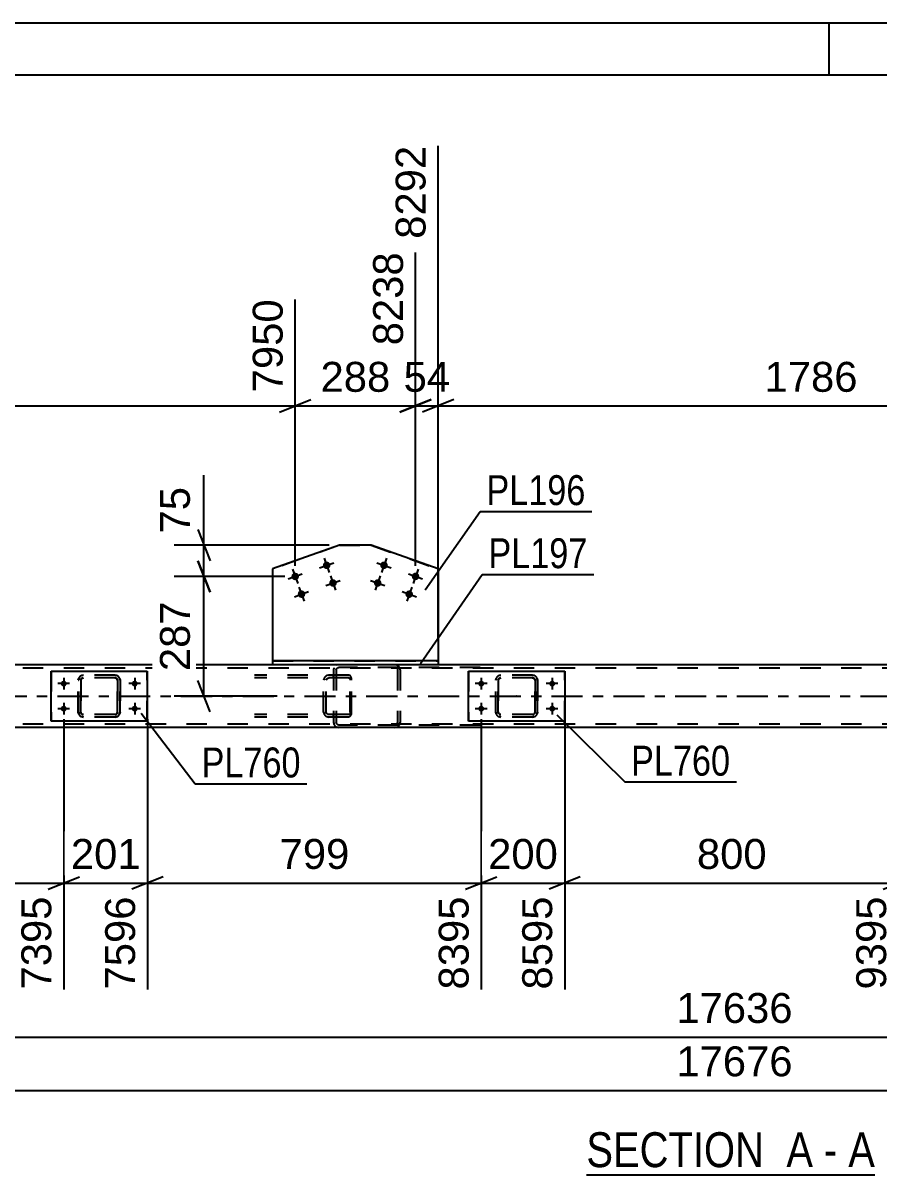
# Model space of a CAD drawing. Header units: millimetres. Extents: x -55 to 786, y -408 to 186.
# Drawn here: x 288.7 to 370.7, y 76.2 to 186.5 of the extents above; entities that cross this region are included whole.
import ezdxf

# ---------------------------------------------------------------- set-up
doc = ezdxf.new("R2010")
doc.units = ezdxf.units.MM
doc.linetypes.add('DXK_LINE_DOT2', pattern=[3.9198, 1.9599, -1.9599])
doc.linetypes.add('DXK_LINE_DOT3', pattern=[5.9187, 2.979, -0.9799, 0.9799, -0.9799])
doc.styles.add('Arial', font='ARIAL.TTF', dxfattribs={"height": 0.2})
doc.styles.add('Arial Narrow', font='ARIALN.TTF', dxfattribs={"height": 0.2})

# ---------------------------------------------------------------- blocks, each defined once
blk = doc.blocks.new('Unknown-318893114-1115')
at = {"color": 5, "linetype": 'Continuous'}
for p, q in [((785.92, 186.47), (-55.08, 186.47)), ((365.92, 181.47), (365.92, 186.47)), ((780.92, 181.47), (-50.08, 181.47))]:
    blk.add_line(p, q, dxfattribs=at)
blk = doc.blocks.new('Unknown-318893114-12 - 4605')
at = {"color": 6, "linetype": 'Continuous'}
blk.add_line((342.67, 76.16), (370.32, 76.16), dxfattribs=at)
at = {"color": 0, "linetype": 'Continuous'}
for points in [[(360.78, 76.91), (360.78, 80.41), (342.67, 80.41), (342.67, 76.91)], [(364.38, 76.91), (364.38, 80.41), (361.83, 80.41), (361.83, 76.91)], [(366.71, 76.91), (366.71, 80.41), (365.43, 80.41), (365.43, 76.91)], [(370.32, 76.91), (370.32, 80.41), (367.76, 80.41), (367.76, 76.91)]]:
    blk.add_wipeout(points, dxfattribs=at)
at = {"color": 7, "linetype": 'Continuous', "style": 'Arial Narrow'}
for s, p in [('SECTION ', (342.67, 76.91)), ('A', (361.83, 76.91)), ('A', (367.76, 76.91)), ('-', (365.43, 76.91))]:
    blk.add_text(s, height=3.34, dxfattribs=at).set_placement(p)
blk = doc.blocks.new('Part-318893114-4714 - 4605')
at = {"color": 7, "linetype": 'DXK_LINE_DOT2'}
for p, q in [((333.99, 123.53), (334.03, 123.72)), ((334.03, 123.72), (333.99, 123.53)), ((334.23, 123.53), (334.25, 123.62)), ((334.25, 123.62), (334.23, 123.53)), ((334.25, 123.62), (334.31, 123.7)), ((334.3, 123.7), (334.25, 123.62)), ((334.29, 123.98), (334.47, 124.01)), ((334.47, 124.01), (334.29, 123.98)), ((334.29, 123.98), (334.29, 123.98)), ((334.38, 123.75), (334.3, 123.7)), ((334.31, 123.7), (334.38, 123.75)), ((334.38, 123.75), (334.47, 123.77)), ((334.47, 123.77), (334.38, 123.75)), ((337.51, 124.01), (334.47, 124.01)), ((337.51, 123.77), (334.47, 123.77)), ((337.51, 124.01), (337.69, 123.98)), ((337.7, 123.98), (337.51, 124.01)), ((337.51, 123.77), (337.61, 123.75)), ((337.6, 123.75), (337.51, 123.77)), ((337.6, 123.75), (337.61, 123.75)), ((337.68, 123.7), (337.6, 123.75)), ((337.61, 123.75), (337.68, 123.7)), ((337.68, 123.7), (337.74, 123.62)), ((337.73, 123.62), (337.68, 123.7)), ((337.75, 123.53), (337.73, 123.62)), ((337.74, 123.62), (337.75, 123.53)), ((337.95, 123.72), (337.99, 123.53)), ((337.99, 123.53), (337.96, 123.72)), ((333.99, 120.49), (333.99, 123.53)), ((333.99, 123.53), (333.99, 123.53)), ((333.99, 120.49), (333.99, 123.53)), ((334.23, 120.49), (334.23, 123.53)), ((334.23, 123.53), (334.23, 123.53)), ((334.23, 123.53), (334.23, 120.49)), ((337.75, 120.49), (337.75, 123.53)), ((337.75, 123.53), (337.75, 123.53)), ((337.75, 123.53), (337.75, 120.49)), ((337.99, 120.49), (337.99, 123.53)), ((337.99, 123.53), (337.99, 123.53)), ((337.99, 123.53), (337.99, 120.49)), ((333.99, 120.49), (333.99, 120.49)), ((334.03, 120.31), (333.99, 120.49)), ((333.99, 120.49), (334.03, 120.31)), ((334.23, 120.49), (334.23, 120.49)), ((334.25, 120.4), (334.23, 120.49)), ((334.23, 120.49), (334.25, 120.4)), ((334.31, 120.32), (334.25, 120.4)), ((334.25, 120.4), (334.3, 120.32)), ((334.3, 120.32), (334.38, 120.27)), ((334.38, 120.27), (334.31, 120.32)), ((334.47, 120.25), (334.38, 120.27)), ((334.38, 120.27), (334.47, 120.25)), ((337.51, 120.25), (334.47, 120.25)), ((337.61, 120.27), (337.51, 120.25)), ((337.51, 120.25), (337.6, 120.27)), ((337.6, 120.27), (337.68, 120.32)), ((337.6, 120.27), (337.61, 120.27)), ((337.68, 120.32), (337.61, 120.27)), ((337.74, 120.4), (337.68, 120.32)), ((337.68, 120.32), (337.73, 120.4)), ((337.73, 120.4), (337.75, 120.49)), ((337.75, 120.49), (337.74, 120.4)), ((337.75, 120.49), (337.75, 120.49)), ((337.99, 120.49), (337.95, 120.31)), ((337.96, 120.31), (337.99, 120.49)), ((337.99, 120.49), (337.99, 120.49)), ((334.29, 120.05), (334.29, 120.05)), ((334.47, 120.01), (334.29, 120.05)), ((334.29, 120.05), (334.47, 120.01)), ((337.51, 120.01), (334.47, 120.01)), ((337.69, 120.05), (337.51, 120.01)), ((337.51, 120.01), (337.7, 120.05))]:
    blk.add_line(p, q, dxfattribs=at)
at = {"color": 7, "linetype": 'DXK_LINE_DOT3'}
blk.add_line((336, 122.01), (335.99, 122.01), dxfattribs=at)
at = {"color": 7, "linetype": 'DXK_LINE_DOT2'}
for centre, start, end in [((334.47, 123.53), 112.5, 157.5), ((334.47, 123.53), 112.5, 157.5), ((337.51, 123.53), 22.5, 67.5), ((337.51, 123.53), 22.5, 67.5), ((334.47, 120.49), 202.5, 247.5), ((334.47, 120.49), 202.5, 247.5), ((337.51, 120.49), 292.5, 337.5), ((337.51, 120.49), 292.5, 337.5)]:
    blk.add_arc(centre, 0.48, start, end, dxfattribs=at)
blk = doc.blocks.new('Part-318893114-4719 - 4605')
at = {"color": 2, "linetype": 'Continuous'}
for p, q in [((331.39, 119.61), (331.39, 124.41)), ((331.39, 124.41), (331.39, 124.41)), ((331.39, 124.41), (340.59, 124.41)), ((340.59, 124.41), (340.59, 119.61)), ((331.39, 119.61), (331.39, 119.61)), ((340.59, 119.61), (331.39, 119.61))]:
    blk.add_line(p, q, dxfattribs=at)
at = {"color": 7, "linetype": 'DXK_LINE_DOT2'}
for p, q in [((331.39, 124.41), (331.39, 119.61)), ((331.39, 124.41), (331.39, 124.41)), ((340.59, 119.61), (340.59, 124.41)), ((331.39, 119.61), (331.39, 119.61))]:
    blk.add_line(p, q, dxfattribs=at)
blk = doc.blocks.new('Part-318893114-4708 - 4605')
at = {"color": 7, "linetype": 'DXK_LINE_DOT2'}
for p, q in [((318.48, 124.69), (318.45, 124.53)), ((318.49, 124.72), (318.48, 124.69)), ((318.72, 124.62), (318.78, 124.7)), ((318.96, 125.01), (318.76, 124.98)), ((318.78, 124.7), (318.86, 124.75)), ((318.86, 124.75), (318.96, 124.77)), ((332.5, 125.01), (318.96, 125.01)), ((332.5, 124.77), (318.96, 124.77)), ((324.52, 124.98), (324.32, 125.01)), ((324.32, 124.77), (324.42, 124.75)), ((324.42, 124.75), (324.5, 124.7)), ((324.5, 124.7), (324.56, 124.62)), ((324.8, 124.69), (324.79, 124.72)), ((324.83, 124.53), (324.8, 124.69)), ((318.45, 124.53), (318.45, 119.49)), ((318.7, 124.53), (318.72, 124.62)), ((318.7, 124.53), (318.7, 119.49)), ((324.56, 124.62), (324.58, 124.53)), ((324.58, 124.53), (324.58, 119.49)), ((324.83, 124.53), (324.83, 119.49)), ((318.45, 119.49), (318.47, 119.41)), ((318.47, 119.41), (318.49, 119.31)), ((318.72, 119.43), (318.7, 119.49)), ((318.72, 119.4), (318.72, 119.43)), ((318.78, 119.32), (318.72, 119.4)), ((318.86, 119.27), (318.78, 119.32)), ((318.96, 119.25), (318.86, 119.27)), ((332.5, 119.25), (318.96, 119.25)), ((324.42, 119.27), (324.32, 119.25)), ((324.5, 119.32), (324.42, 119.27)), ((324.56, 119.4), (324.5, 119.32)), ((324.56, 119.43), (324.58, 119.49)), ((324.56, 119.4), (324.56, 119.43)), ((324.79, 119.31), (324.81, 119.41)), ((324.81, 119.41), (324.83, 119.49)), ((318.76, 119.05), (318.96, 119.01)), ((332.5, 119.01), (318.96, 119.01)), ((324.32, 119.01), (324.52, 119.05))]:
    blk.add_line(p, q, dxfattribs=at)
for centre, start, end in [((324.34, 124.51), 24.32, 69.2417), ((318.94, 119.51), 204.32, 249.2417), ((324.34, 119.51), 290.7583, 335.68)]:
    blk.add_arc(centre, 0.496, start, end, dxfattribs=at)
blk = doc.blocks.new('Part-318893114-4713 - 4605')
at = {"color": 2, "linetype": 'Continuous'}
for p, q in [((291.4, 119.61), (291.4, 124.41)), ((291.4, 124.41), (291.4, 124.41)), ((291.4, 124.41), (300.6, 124.41)), ((300.6, 124.41), (300.6, 119.61)), ((291.4, 119.61), (291.4, 119.61)), ((300.6, 119.61), (291.4, 119.61))]:
    blk.add_line(p, q, dxfattribs=at)
at = {"color": 7, "linetype": 'DXK_LINE_DOT2'}
for p, q in [((291.4, 124.41), (291.4, 119.61)), ((291.4, 124.41), (291.4, 124.41)), ((300.6, 119.61), (300.6, 124.41)), ((291.4, 119.61), (291.4, 119.61))]:
    blk.add_line(p, q, dxfattribs=at)
blk = doc.blocks.new('Part-318893114-4757 - 4605')
at = {"color": 7, "linetype": 'DXK_LINE_DOT2'}
for p, q in [((293.99, 123.53), (294.03, 123.72)), ((294.03, 123.72), (294, 123.53)), ((294.25, 123.62), (294.23, 123.53)), ((294.24, 123.53), (294.25, 123.62)), ((294.25, 123.62), (294.31, 123.7)), ((294.3, 123.7), (294.25, 123.62)), ((294.29, 123.98), (294.47, 124.01)), ((294.48, 124.01), (294.29, 123.98)), ((294.29, 123.98), (294.29, 123.98)), ((294.38, 123.75), (294.3, 123.7)), ((294.31, 123.7), (294.38, 123.75)), ((294.38, 123.75), (294.48, 123.77)), ((294.47, 123.77), (294.38, 123.75)), ((297.52, 124.01), (294.47, 124.01)), ((297.52, 123.77), (294.47, 123.77)), ((297.51, 124.01), (297.69, 123.98)), ((297.6, 123.75), (297.51, 123.77)), ((297.7, 123.98), (297.52, 124.01)), ((297.52, 123.77), (297.61, 123.75)), ((297.6, 123.75), (297.61, 123.75)), ((297.68, 123.7), (297.6, 123.75)), ((297.61, 123.75), (297.68, 123.7)), ((297.68, 123.7), (297.74, 123.62)), ((297.73, 123.62), (297.68, 123.7)), ((297.75, 123.53), (297.73, 123.62)), ((297.74, 123.62), (297.76, 123.53)), ((297.95, 123.72), (297.99, 123.53)), ((298, 123.53), (297.96, 123.72)), ((293.99, 123.53), (294, 123.53)), ((293.99, 120.49), (293.99, 123.53)), ((294, 120.49), (294, 123.53)), ((294.24, 123.53), (294.23, 123.53)), ((294.23, 123.53), (294.23, 120.49)), ((294.24, 120.49), (294.24, 123.53)), ((297.76, 123.53), (297.75, 123.53)), ((297.75, 123.53), (297.75, 120.49)), ((297.76, 120.49), (297.76, 123.53)), ((298, 123.53), (297.99, 123.53)), ((297.99, 123.53), (297.99, 120.49)), ((298, 120.49), (298, 123.53)), ((294, 120.49), (293.99, 120.49)), ((294.03, 120.31), (293.99, 120.49)), ((294, 120.49), (294.03, 120.31)), ((294.23, 120.49), (294.24, 120.49)), ((294.23, 120.49), (294.25, 120.4)), ((294.25, 120.4), (294.24, 120.49)), ((294.31, 120.32), (294.25, 120.4)), ((294.25, 120.4), (294.3, 120.32)), ((294.3, 120.32), (294.38, 120.27)), ((294.38, 120.27), (294.31, 120.32)), ((294.48, 120.25), (294.38, 120.27)), ((294.38, 120.27), (294.47, 120.25)), ((297.52, 120.25), (294.47, 120.25)), ((297.51, 120.25), (297.6, 120.27)), ((297.61, 120.27), (297.52, 120.25)), ((297.6, 120.27), (297.68, 120.32)), ((297.6, 120.27), (297.61, 120.27)), ((297.68, 120.32), (297.61, 120.27)), ((297.74, 120.4), (297.68, 120.32)), ((297.68, 120.32), (297.73, 120.4)), ((297.73, 120.4), (297.75, 120.49)), ((297.76, 120.49), (297.74, 120.4)), ((297.75, 120.49), (297.76, 120.49)), ((297.99, 120.49), (297.95, 120.31)), ((297.96, 120.31), (298, 120.49)), ((297.99, 120.49), (298, 120.49)), ((294.29, 120.05), (294.29, 120.05)), ((294.47, 120.01), (294.29, 120.05)), ((294.29, 120.05), (294.48, 120.01)), ((297.52, 120.01), (294.47, 120.01)), ((297.69, 120.05), (297.51, 120.01)), ((297.52, 120.01), (297.7, 120.05))]:
    blk.add_line(p, q, dxfattribs=at)
at = {"color": 7, "linetype": 'DXK_LINE_DOT3'}
blk.add_line((296, 122.01), (295.99, 122.01), dxfattribs=at)
at = {"color": 7, "linetype": 'DXK_LINE_DOT2'}
for centre, start, end in [((294.47, 123.53), 112.5, 157.5), ((294.48, 123.53), 112.5, 157.5), ((297.51, 123.53), 22.5, 67.5), ((297.52, 123.53), 22.5, 67.5), ((294.47, 120.49), 202.5, 247.5), ((294.48, 120.49), 202.5, 247.5), ((297.51, 120.49), 292.5, 337.5), ((297.52, 120.49), 292.5, 337.5)]:
    blk.add_arc(centre, 0.48, start, end, dxfattribs=at)
blk = doc.blocks.new('Part-318893114-4764 - 4605')
at = {"color": 7, "linetype": 'DXK_LINE_DOT2'}
for p, q in [((319.91, 124.01), (310.88, 124.01)), ((319.91, 123.77), (310.88, 123.77)), ((317.54, 123.72), (317.5, 123.53)), ((317.75, 123.53), (317.77, 123.62)), ((317.77, 123.62), (317.82, 123.7)), ((318, 124.01), (317.81, 123.98)), ((317.82, 123.7), (317.91, 123.75)), ((317.91, 123.75), (318, 123.77)), ((318.45, 123.77), (318.45, 124.01)), ((320.02, 123.98), (319.91, 124.01)), ((319.91, 123.77), (319.97, 123.75)), ((319.97, 123.75), (320.01, 123.7)), ((320.01, 123.7), (320.04, 123.62)), ((320.1, 123.87), (320.02, 123.98)), ((320.04, 123.62), (320.05, 123.53)), ((320.16, 123.72), (320.1, 123.87)), ((320.18, 123.53), (320.16, 123.72)), ((317.5, 120.49), (317.5, 123.53)), ((317.75, 120.49), (317.75, 123.53)), ((320.05, 120.49), (320.05, 123.53)), ((320.18, 120.49), (320.18, 123.53)), ((319.91, 120.25), (310.88, 120.25)), ((317.5, 120.49), (317.54, 120.31)), ((317.77, 120.4), (317.75, 120.49)), ((317.82, 120.32), (317.77, 120.4)), ((317.91, 120.27), (317.82, 120.32)), ((318, 120.25), (317.91, 120.27)), ((318.45, 120.01), (318.45, 120.25)), ((319.97, 120.27), (319.91, 120.25)), ((320.01, 120.32), (319.97, 120.27)), ((320.04, 120.4), (320.01, 120.32)), ((320.05, 120.49), (320.04, 120.4)), ((320.1, 120.15), (320.16, 120.31)), ((320.16, 120.31), (320.18, 120.49)), ((319.91, 120.01), (310.88, 120.01)), ((317.81, 120.05), (318, 120.01)), ((319.91, 120.01), (320.02, 120.05)), ((320.02, 120.05), (320.1, 120.15))]:
    blk.add_line(p, q, dxfattribs=at)
for centre, start, end in [((317.99, 123.52), 111.1513, 156.1048), ((317.99, 120.51), 203.8952, 248.8487)]:
    blk.add_arc(centre, 0.492, start, end, dxfattribs=at)
blk = doc.blocks.new('Bolt-318893114-4798 - 4605')
at = {"linetype": 'Continuous'}
for points in [[(323.28, 134.91), (323.36, 134.9), (323.43, 134.88), (323.49, 134.84), (323.55, 134.79), (323.59, 134.73), (323.62, 134.66), (323.64, 134.58), (323.64, 134.51), (323.62, 134.44), (323.59, 134.37), (323.55, 134.31), (323.49, 134.26), (323.43, 134.22), (323.36, 134.2), (323.28, 134.19), (323.21, 134.2), (323.14, 134.22), (323.07, 134.26), (323.01, 134.31), (322.97, 134.37), (322.94, 134.44), (322.92, 134.51), (322.92, 134.58), (322.94, 134.66), (322.97, 134.73), (323.01, 134.79), (323.07, 134.84), (323.14, 134.88), (323.21, 134.9)], [(326.3, 133.84), (326.37, 133.83), (326.44, 133.81), (326.51, 133.77), (326.57, 133.72), (326.61, 133.66), (326.64, 133.59), (326.66, 133.51), (326.66, 133.44), (326.64, 133.37), (326.61, 133.3), (326.57, 133.24), (326.51, 133.19), (326.44, 133.15), (326.37, 133.13), (326.3, 133.12), (326.22, 133.13), (326.15, 133.15), (326.09, 133.19), (326.03, 133.24), (325.99, 133.3), (325.96, 133.37), (325.94, 133.44), (325.94, 133.51), (325.96, 133.59), (325.99, 133.66), (326.03, 133.72), (326.09, 133.77), (326.15, 133.81), (326.22, 133.83)], [(322.68, 133.21), (322.76, 133.2), (322.83, 133.18), (322.89, 133.14), (322.95, 133.09), (322.99, 133.03), (323.02, 132.96), (323.04, 132.89), (323.04, 132.81), (323.02, 132.74), (322.99, 132.67), (322.95, 132.61), (322.89, 132.56), (322.83, 132.52), (322.76, 132.5), (322.68, 132.49), (322.61, 132.5), (322.53, 132.52), (322.47, 132.56), (322.41, 132.61), (322.37, 132.67), (322.34, 132.74), (322.32, 132.81), (322.32, 132.89), (322.34, 132.96), (322.37, 133.03), (322.41, 133.09), (322.47, 133.14), (322.53, 133.18), (322.61, 133.2)], [(325.7, 132.14), (325.77, 132.13), (325.84, 132.11), (325.91, 132.07), (325.96, 132.02), (326.01, 131.96), (326.04, 131.89), (326.05, 131.82), (326.05, 131.74), (326.04, 131.67), (326.01, 131.6), (325.96, 131.54), (325.91, 131.49), (325.84, 131.45), (325.77, 131.43), (325.7, 131.42), (325.62, 131.43), (325.55, 131.45), (325.48, 131.49), (325.43, 131.54), (325.38, 131.6), (325.35, 131.67), (325.34, 131.74), (325.34, 131.82), (325.35, 131.89), (325.38, 131.96), (325.43, 132.02), (325.48, 132.07), (325.55, 132.11), (325.62, 132.13)]]:
    blk.add_hatch(color=1, dxfattribs=at).paths.add_polyline_path(points)
at = {"color": 1, "linetype": 'Continuous'}
for p, q in [((322.6, 134.79), (323.96, 134.31)), ((323.52, 135.23), (323.04, 133.87)), ((322.92, 133.53), (322.44, 132.17)), ((325.62, 133.72), (326.98, 133.24)), ((326.54, 134.16), (326.06, 132.8)), ((322, 133.09), (323.36, 132.61)), ((325.94, 132.46), (325.46, 131.1)), ((325.02, 132.02), (326.38, 131.54))]:
    blk.add_line(p, q, dxfattribs=at)
blk = doc.blocks.new('Bolt-318893114-4799 - 4605')
at = {"linetype": 'Continuous'}
for points in [[(332.31, 123.21), (332.32, 123.27), (332.34, 123.33), (332.37, 123.38), (332.41, 123.42), (332.45, 123.46), (332.51, 123.48), (332.57, 123.49), (332.62, 123.49), (332.68, 123.48), (332.73, 123.46), (332.78, 123.42), (332.82, 123.38), (332.85, 123.33), (332.87, 123.27), (332.87, 123.21), (332.87, 123.15), (332.85, 123.1), (332.82, 123.05), (332.78, 123), (332.73, 122.97), (332.68, 122.95), (332.62, 122.93), (332.57, 122.93), (332.51, 122.95), (332.45, 122.97), (332.41, 123), (332.37, 123.05), (332.34, 123.1), (332.32, 123.15)], [(339.11, 123.21), (339.12, 123.27), (339.14, 123.33), (339.17, 123.38), (339.21, 123.42), (339.25, 123.46), (339.31, 123.48), (339.37, 123.49), (339.42, 123.49), (339.48, 123.48), (339.53, 123.46), (339.58, 123.42), (339.62, 123.38), (339.65, 123.33), (339.67, 123.27), (339.67, 123.21), (339.67, 123.15), (339.65, 123.1), (339.62, 123.05), (339.58, 123), (339.53, 122.97), (339.48, 122.95), (339.42, 122.93), (339.37, 122.93), (339.31, 122.95), (339.25, 122.97), (339.21, 123), (339.17, 123.05), (339.14, 123.1), (339.12, 123.15)], [(332.31, 120.81), (332.32, 120.87), (332.34, 120.93), (332.37, 120.98), (332.41, 121.02), (332.45, 121.06), (332.51, 121.08), (332.57, 121.09), (332.62, 121.09), (332.68, 121.08), (332.73, 121.06), (332.78, 121.02), (332.82, 120.98), (332.85, 120.93), (332.87, 120.87), (332.87, 120.81), (332.87, 120.75), (332.85, 120.7), (332.82, 120.65), (332.78, 120.6), (332.73, 120.57), (332.68, 120.55), (332.62, 120.53), (332.57, 120.53), (332.51, 120.55), (332.45, 120.57), (332.41, 120.6), (332.37, 120.65), (332.34, 120.7), (332.32, 120.75)], [(339.11, 120.81), (339.12, 120.87), (339.14, 120.93), (339.17, 120.98), (339.21, 121.02), (339.25, 121.06), (339.31, 121.08), (339.37, 121.09), (339.42, 121.09), (339.48, 121.08), (339.53, 121.06), (339.58, 121.02), (339.62, 120.98), (339.65, 120.93), (339.67, 120.87), (339.67, 120.81), (339.67, 120.75), (339.65, 120.7), (339.62, 120.65), (339.58, 120.6), (339.53, 120.57), (339.48, 120.55), (339.42, 120.53), (339.37, 120.53), (339.31, 120.55), (339.25, 120.57), (339.21, 120.6), (339.17, 120.65), (339.14, 120.7), (339.12, 120.75)]]:
    blk.add_hatch(color=1, dxfattribs=at).paths.add_polyline_path(points)
at = {"color": 1, "linetype": 'Continuous'}
for p, q in [((332.59, 123.77), (332.59, 122.65)), ((339.39, 123.77), (339.39, 122.65)), ((333.15, 123.21), (332.03, 123.21)), ((339.95, 123.21), (338.83, 123.21)), ((332.59, 121.37), (332.59, 120.25)), ((339.39, 121.37), (339.39, 120.25)), ((333.15, 120.81), (332.03, 120.81)), ((339.95, 120.81), (338.83, 120.81))]:
    blk.add_line(p, q, dxfattribs=at)
blk = doc.blocks.new('Bolt-318893114-4800 - 4605')
at = {"linetype": 'Continuous'}
for points in [[(318.02, 134.27), (317.95, 134.23), (317.88, 134.2), (317.81, 134.19), (317.73, 134.19), (317.66, 134.21), (317.59, 134.25), (317.53, 134.29), (317.49, 134.35), (317.45, 134.42), (317.43, 134.49), (317.43, 134.57), (317.44, 134.64), (317.47, 134.71), (317.51, 134.77), (317.56, 134.83), (317.63, 134.87), (317.7, 134.89), (317.77, 134.91), (317.84, 134.9), (317.92, 134.88), (317.98, 134.85), (318.04, 134.8), (318.09, 134.74), (318.12, 134.68), (318.14, 134.6), (318.15, 134.53), (318.14, 134.45), (318.11, 134.38), (318.07, 134.32)], [(315, 133.2), (314.94, 133.16), (314.87, 133.13), (314.79, 133.12), (314.72, 133.12), (314.64, 133.14), (314.58, 133.18), (314.52, 133.22), (314.47, 133.28), (314.44, 133.35), (314.42, 133.42), (314.41, 133.5), (314.43, 133.57), (314.45, 133.64), (314.49, 133.7), (314.55, 133.76), (314.61, 133.8), (314.68, 133.83), (314.75, 133.84), (314.83, 133.83), (314.9, 133.81), (314.97, 133.78), (315.03, 133.73), (315.07, 133.67), (315.11, 133.61), (315.13, 133.53), (315.13, 133.46), (315.12, 133.38), (315.09, 133.31), (315.05, 133.25)], [(318.62, 132.57), (318.55, 132.53), (318.48, 132.5), (318.41, 132.49), (318.33, 132.5), (318.26, 132.51), (318.19, 132.55), (318.14, 132.6), (318.09, 132.65), (318.05, 132.72), (318.04, 132.79), (318.03, 132.87), (318.04, 132.94), (318.07, 133.01), (318.11, 133.08), (318.16, 133.13), (318.23, 133.17), (318.3, 133.2), (318.37, 133.21), (318.45, 133.21), (318.52, 133.19), (318.59, 133.15), (318.64, 133.11), (318.69, 133.05), (318.73, 132.98), (318.75, 132.91), (318.75, 132.83), (318.74, 132.76), (318.71, 132.69), (318.67, 132.62)], [(315.6, 131.5), (315.54, 131.46), (315.47, 131.43), (315.39, 131.42), (315.32, 131.43), (315.25, 131.44), (315.18, 131.48), (315.12, 131.53), (315.07, 131.58), (315.04, 131.65), (315.02, 131.72), (315.02, 131.8), (315.03, 131.87), (315.05, 131.94), (315.09, 132.01), (315.15, 132.06), (315.21, 132.1), (315.28, 132.13), (315.36, 132.14), (315.43, 132.14), (315.5, 132.12), (315.57, 132.08), (315.63, 132.04), (315.68, 131.98), (315.71, 131.91), (315.73, 131.84), (315.73, 131.76), (315.72, 131.69), (315.7, 131.62), (315.65, 131.55)]]:
    blk.add_hatch(color=1, dxfattribs=at).paths.add_polyline_path(points)
at = {"color": 1, "linetype": 'Continuous'}
for p, q in [((317.11, 134.31), (318.47, 134.79)), ((317.55, 135.23), (318.03, 133.87)), ((314.09, 133.24), (315.45, 133.72)), ((314.53, 134.16), (315.01, 132.8)), ((318.15, 133.53), (318.63, 132.17)), ((315.13, 132.46), (315.62, 131.1)), ((317.71, 132.61), (319.07, 133.09)), ((314.7, 131.54), (316.05, 132.02))]:
    blk.add_line(p, q, dxfattribs=at)
blk = doc.blocks.new('Bolt-318893114-4801 - 4605')
at = {"linetype": 'Continuous'}
for points in [[(292.32, 123.21), (292.32, 123.27), (292.34, 123.33), (292.37, 123.38), (292.41, 123.42), (292.46, 123.46), (292.51, 123.48), (292.57, 123.49), (292.62, 123.49), (292.68, 123.48), (292.74, 123.46), (292.78, 123.42), (292.82, 123.38), (292.85, 123.33), (292.87, 123.27), (292.88, 123.21), (292.87, 123.15), (292.85, 123.1), (292.82, 123.05), (292.78, 123), (292.74, 122.97), (292.68, 122.95), (292.62, 122.93), (292.57, 122.93), (292.51, 122.95), (292.46, 122.97), (292.41, 123), (292.37, 123.05), (292.34, 123.1), (292.32, 123.15)], [(299.12, 123.21), (299.12, 123.27), (299.14, 123.33), (299.17, 123.38), (299.21, 123.42), (299.26, 123.46), (299.31, 123.48), (299.37, 123.49), (299.42, 123.49), (299.48, 123.48), (299.54, 123.46), (299.58, 123.42), (299.62, 123.38), (299.65, 123.33), (299.67, 123.27), (299.68, 123.21), (299.67, 123.15), (299.65, 123.1), (299.62, 123.05), (299.58, 123), (299.54, 122.97), (299.48, 122.95), (299.42, 122.93), (299.37, 122.93), (299.31, 122.95), (299.26, 122.97), (299.21, 123), (299.17, 123.05), (299.14, 123.1), (299.12, 123.15)], [(292.32, 120.81), (292.32, 120.87), (292.34, 120.93), (292.37, 120.98), (292.41, 121.02), (292.46, 121.06), (292.51, 121.08), (292.57, 121.09), (292.62, 121.09), (292.68, 121.08), (292.74, 121.06), (292.78, 121.02), (292.82, 120.98), (292.85, 120.93), (292.87, 120.87), (292.88, 120.81), (292.87, 120.75), (292.85, 120.7), (292.82, 120.65), (292.78, 120.6), (292.74, 120.57), (292.68, 120.55), (292.62, 120.53), (292.57, 120.53), (292.51, 120.55), (292.46, 120.57), (292.41, 120.6), (292.37, 120.65), (292.34, 120.7), (292.32, 120.75)], [(299.12, 120.81), (299.12, 120.87), (299.14, 120.93), (299.17, 120.98), (299.21, 121.02), (299.26, 121.06), (299.31, 121.08), (299.37, 121.09), (299.42, 121.09), (299.48, 121.08), (299.54, 121.06), (299.58, 121.02), (299.62, 120.98), (299.65, 120.93), (299.67, 120.87), (299.68, 120.81), (299.67, 120.75), (299.65, 120.7), (299.62, 120.65), (299.58, 120.6), (299.54, 120.57), (299.48, 120.55), (299.42, 120.53), (299.37, 120.53), (299.31, 120.55), (299.26, 120.57), (299.21, 120.6), (299.17, 120.65), (299.14, 120.7), (299.12, 120.75)]]:
    blk.add_hatch(color=1, dxfattribs=at).paths.add_polyline_path(points)
at = {"color": 1, "linetype": 'Continuous'}
for p, q in [((292.6, 123.77), (292.6, 122.65)), ((299.4, 123.77), (299.4, 122.65)), ((293.16, 123.21), (292.04, 123.21)), ((299.96, 123.21), (298.84, 123.21)), ((292.6, 121.37), (292.6, 120.25)), ((299.4, 121.37), (299.4, 120.25)), ((293.16, 120.81), (292.04, 120.81)), ((299.96, 120.81), (298.84, 120.81))]:
    blk.add_line(p, q, dxfattribs=at)
blk = doc.blocks.new('Part-318893114-4844 - 4605')
at = {"color": 7, "linetype": 'DXK_LINE_DOT2'}
for p, q in [((702.22, 124.69), (43.4, 124.69)), ((328.46, 125.01), (312.61, 125.01)), ((702.22, 119.33), (43.4, 119.33))]:
    blk.add_line(p, q, dxfattribs=at)
at = {"color": 2, "linetype": 'Continuous'}
for p, q in [((312.61, 125.01), (243.33, 125.01)), ((397.74, 125.01), (328.46, 125.01)), ((698.22, 119.01), (43.4, 119.01))]:
    blk.add_line(p, q, dxfattribs=at)
at = {"color": 7, "linetype": 'DXK_LINE_DOT3'}
blk.add_line((43.4, 122.01), (702.22, 122.01), dxfattribs=at)
blk = doc.blocks.new('Part-318893114-4946 - 4605')
at = {"color": 2, "linetype": 'Continuous'}
for p, q in [((328.46, 125.41), (312.61, 125.41)), ((312.61, 125.41), (312.61, 125.01)), ((328.46, 125.01), (312.61, 125.01)), ((328.46, 125.41), (328.46, 125.01))]:
    blk.add_line(p, q, dxfattribs=at)
blk = doc.blocks.new('Part-318893114-4951 - 4605')
at = {"color": 2, "linetype": 'Continuous'}
for p, q in [((319.02, 136.47), (312.61, 134.2)), ((322.05, 136.47), (319.02, 136.47)), ((319.02, 136.47), (319.02, 136.47)), ((328.46, 134.2), (322.05, 136.47)), ((322.05, 136.47), (322.05, 136.47)), ((312.61, 134.2), (312.61, 125.41)), ((328.46, 134.2), (328.46, 125.41))]:
    blk.add_line(p, q, dxfattribs=at)
at = {"color": 7, "linetype": 'DXK_LINE_DOT2'}
for p, q in [((319.02, 136.47), (312.61, 134.2)), ((319.02, 136.47), (322.05, 136.47)), ((322.05, 136.47), (328.46, 134.2)), ((312.61, 125.41), (328.46, 125.41)), ((312.61, 125.41), (328.46, 125.41))]:
    blk.add_line(p, q, dxfattribs=at)
blk = doc.blocks.new('StraightDimension-318893114-5736 - 4605')
at = {"color": 7, "linetype": 'Continuous'}
for p, q in [((243.33, 128.87), (243.33, 174.71)), ((314.77, 134.48), (314.77, 160.01)), ((244.83, 150.41), (241.83, 149.21)), ((313.27, 149.21), (316.27, 150.41)), ((243.33, 149.81), (314.77, 149.81))]:
    blk.add_line(p, q, dxfattribs=at)
at = {"color": 0}
blk.add_wipeout([(284.1, 150.56), (284.1, 154.76), (274, 154.76), (274, 150.56)], dxfattribs=at)
at = {"color": 3, "style": 'Arial'}
blk.add_text('1786', height=2.865, dxfattribs=at).set_placement((274.6, 151.16))
at = {"color": 0, "linetype": 'Continuous'}
blk.add_wipeout([(314.17, 160.61), (309.97, 160.61), (309.97, 150.51), (314.17, 150.51)], dxfattribs=at)
at = {"color": 3, "linetype": 'Continuous', "style": 'Arial'}
blk.add_text('7950', height=2.865, rotation=90.0002, dxfattribs=at).set_placement((313.57, 151.11))
blk = doc.blocks.new('StraightDimension-318893114-5754 - 4605')
at = {"color": 7, "linetype": 'Continuous'}
for p, q in [((328.46, 127.36), (328.46, 174.71)), ((326.3, 134.48), (326.3, 164.51)), ((324.8, 149.21), (327.8, 150.41)), ((329.96, 150.41), (326.96, 149.21)), ((326.3, 149.81), (328.46, 149.81))]:
    blk.add_line(p, q, dxfattribs=at)
at = {"color": 0, "linetype": 'Continuous'}
blk.add_wipeout([(327.86, 175.31), (323.66, 175.31), (323.66, 165.21), (327.86, 165.21)], dxfattribs=at)
at = {"color": 3, "linetype": 'Continuous', "style": 'Arial'}
blk.add_text('8292', height=2.865, rotation=90.0002, dxfattribs=at).set_placement((327.26, 165.81))
at = {"color": 0}
blk.add_wipeout([(330.2, 150.56), (330.2, 154.76), (324.56, 154.76), (324.56, 150.56)], dxfattribs=at)
at = {"color": 3, "style": 'Arial'}
blk.add_text('54', height=2.865, dxfattribs=at).set_placement((325.16, 151.16))
blk = doc.blocks.new('StraightDimension-318893114-5448 - 4605')
at = {"color": 7, "linetype": 'Continuous'}
blk.add_line((10.68, 84.26), (703.02, 84.26), dxfattribs=at)
at = {"color": 0}
blk.add_wipeout([(363.01, 85.01), (363.01, 89.21), (350.69, 89.21), (350.69, 85.01)], dxfattribs=at)
at = {"color": 3, "style": 'Arial'}
blk.add_text('17676', height=2.865, dxfattribs=at).set_placement((351.29, 85.61))
blk = doc.blocks.new('StraightDimension-318893114-5090 - 4605')
at = {"color": 7, "linetype": 'Continuous'}
for p, q in [((260.59, 119.81), (260.59, 93.92)), ((292.6, 119.81), (292.6, 93.92)), ((262.09, 104.72), (259.09, 103.52)), ((260.59, 104.12), (292.6, 104.12)), ((291.1, 103.52), (294.1, 104.72))]:
    blk.add_line(p, q, dxfattribs=at)
at = {"color": 0}
blk.add_wipeout([(280.53, 104.87), (280.53, 109.07), (272.66, 109.07), (272.66, 104.87)], dxfattribs=at)
at = {"color": 3, "style": 'Arial'}
blk.add_text('800', height=2.865, dxfattribs=at).set_placement((273.26, 105.47))
at = {"color": 0, "linetype": 'Continuous'}
blk.add_wipeout([(292, 103.42), (287.8, 103.42), (287.8, 93.32), (292, 93.32)], dxfattribs=at)
at = {"color": 3, "linetype": 'Continuous', "style": 'Arial'}
blk.add_text('7395', height=2.865, rotation=90.0002, dxfattribs=at).set_placement((291.4, 93.92))
blk = doc.blocks.new('StraightDimension-318893114-5099 - 4605')
at = {"color": 7, "linetype": 'Continuous'}
for p, q in [((292.6, 119.81), (292.6, 93.92)), ((300.63, 119.81), (300.63, 93.92)), ((291.1, 103.52), (294.1, 104.72)), ((292.6, 104.12), (300.63, 104.12)), ((302.13, 104.72), (299.13, 103.52))]:
    blk.add_line(p, q, dxfattribs=at)
at = {"color": 0}
blk.add_wipeout([(300.55, 104.87), (300.55, 109.07), (292.68, 109.07), (292.68, 104.87)], dxfattribs=at)
at = {"color": 0, "linetype": 'Continuous'}
blk.add_wipeout([(300.03, 103.42), (295.83, 103.42), (295.83, 93.32), (300.03, 93.32)], dxfattribs=at)
at = {"color": 3, "style": 'Arial'}
blk.add_text('201', height=2.865, dxfattribs=at).set_placement((293.28, 105.47))
at = {"color": 3, "linetype": 'Continuous', "style": 'Arial'}
blk.add_text('7596', height=2.865, rotation=90.0002, dxfattribs=at).set_placement((299.43, 93.92))
blk = doc.blocks.new('StraightDimension-318893114-5110 - 4605')
at = {"color": 7, "linetype": 'Continuous'}
for p, q in [((300.63, 119.81), (300.63, 93.92)), ((332.59, 119.81), (332.59, 93.92)), ((302.13, 104.72), (299.13, 103.52)), ((300.63, 104.12), (332.59, 104.12)), ((331.09, 103.52), (334.09, 104.72))]:
    blk.add_line(p, q, dxfattribs=at)
at = {"color": 0}
blk.add_wipeout([(320.55, 104.87), (320.55, 109.07), (312.68, 109.07), (312.68, 104.87)], dxfattribs=at)
at = {"color": 3, "style": 'Arial'}
blk.add_text('799', height=2.865, dxfattribs=at).set_placement((313.28, 105.47))
at = {"color": 0, "linetype": 'Continuous'}
blk.add_wipeout([(331.99, 103.42), (327.79, 103.42), (327.79, 93.32), (331.99, 93.32)], dxfattribs=at)
at = {"color": 3, "linetype": 'Continuous', "style": 'Arial'}
blk.add_text('8395', height=2.865, rotation=90.0002, dxfattribs=at).set_placement((331.39, 93.92))
blk = doc.blocks.new('StraightDimension-318893114-5121 - 4605')
at = {"color": 7, "linetype": 'Continuous'}
for p, q in [((332.59, 119.81), (332.59, 93.92)), ((340.59, 119.81), (340.59, 93.92)), ((331.09, 103.52), (334.09, 104.72)), ((332.59, 104.12), (340.59, 104.12)), ((342.09, 104.72), (339.09, 103.52))]:
    blk.add_line(p, q, dxfattribs=at)
at = {"color": 0}
blk.add_wipeout([(340.53, 104.87), (340.53, 109.07), (332.66, 109.07), (332.66, 104.87)], dxfattribs=at)
at = {"color": 0, "linetype": 'Continuous'}
blk.add_wipeout([(339.99, 103.42), (335.79, 103.42), (335.79, 93.32), (339.99, 93.32)], dxfattribs=at)
at = {"color": 3, "style": 'Arial'}
blk.add_text('200', height=2.865, dxfattribs=at).set_placement((333.26, 105.47))
at = {"color": 3, "linetype": 'Continuous', "style": 'Arial'}
blk.add_text('8595', height=2.865, rotation=90.0002, dxfattribs=at).set_placement((339.39, 93.92))
blk = doc.blocks.new('StraightDimension-318893114-5130 - 4605')
at = {"color": 7, "linetype": 'Continuous'}
for p, q in [((340.59, 119.81), (340.59, 93.92)), ((372.59, 119.81), (372.59, 93.92)), ((342.09, 104.72), (339.09, 103.52)), ((340.59, 104.12), (372.59, 104.12)), ((371.09, 103.52), (374.09, 104.72))]:
    blk.add_line(p, q, dxfattribs=at)
at = {"color": 0}
blk.add_wipeout([(360.53, 104.87), (360.53, 109.07), (352.66, 109.07), (352.66, 104.87)], dxfattribs=at)
at = {"color": 3, "style": 'Arial'}
blk.add_text('800', height=2.865, dxfattribs=at).set_placement((353.26, 105.47))
at = {"color": 0, "linetype": 'Continuous'}
blk.add_wipeout([(371.99, 103.42), (367.79, 103.42), (367.79, 93.32), (371.99, 93.32)], dxfattribs=at)
at = {"color": 3, "linetype": 'Continuous', "style": 'Arial'}
blk.add_text('9395', height=2.865, rotation=90.0002, dxfattribs=at).set_placement((371.39, 93.92))
blk = doc.blocks.new('StraightDimension-318893114-5502 - 4605')
at = {"color": 7, "linetype": 'Continuous'}
blk.add_line((11.48, 89.37), (702.22, 89.37), dxfattribs=at)
at = {"color": 0}
blk.add_wipeout([(363.01, 90.12), (363.01, 94.32), (350.69, 94.32), (350.69, 90.12)], dxfattribs=at)
at = {"color": 3, "style": 'Arial'}
blk.add_text('17636', height=2.865, dxfattribs=at).set_placement((351.29, 90.72))
blk = doc.blocks.new('StraightDimension-318893114-5601 - 4605')
at = {"color": 7, "linetype": 'Continuous'}
for p, q in [((305.43, 134.98), (306.63, 131.98)), ((313.77, 133.48), (303.18, 133.48)), ((306.03, 122.01), (306.03, 133.48)), ((306.63, 120.51), (305.43, 123.51)), ((313.05, 122.01), (303.18, 122.01))]:
    blk.add_line(p, q, dxfattribs=at)
at = {"color": 0}
blk.add_wipeout([(305.28, 131.68), (301.08, 131.68), (301.08, 123.81), (305.28, 123.81)], dxfattribs=at)
at = {"color": 3, "style": 'Arial'}
blk.add_text('287', height=2.865, rotation=90.0002, dxfattribs=at).set_placement((304.68, 124.41))
blk = doc.blocks.new('StraightDimension-318893114-5617 - 4605')
at = {"color": 7, "linetype": 'Continuous'}
for p, q in [((306.03, 136.47), (306.03, 143.17)), ((306.03, 136.47), (306.03, 143.17)), ((305.43, 137.97), (306.63, 134.97)), ((318.02, 136.47), (303.18, 136.47)), ((306.03, 133.48), (306.03, 136.47)), ((306.63, 131.98), (305.43, 134.98)), ((313.77, 133.48), (303.18, 133.48))]:
    blk.add_line(p, q, dxfattribs=at)
at = {"color": 0}
blk.add_wipeout([(305.28, 142.64), (301.08, 142.64), (301.08, 136.99), (305.28, 136.99)], dxfattribs=at)
at = {"color": 3, "style": 'Arial'}
blk.add_text('75', height=2.865, rotation=90.0002, dxfattribs=at).set_placement((304.68, 137.59))
blk = doc.blocks.new('StraightDimension-318893114-5745 - 4605')
at = {"color": 7, "linetype": 'Continuous'}
for p, q in [((326.3, 134.48), (326.3, 164.51)), ((314.77, 134.48), (314.77, 160.01)), ((313.27, 149.21), (316.27, 150.41)), ((327.8, 150.41), (324.8, 149.21)), ((314.77, 149.81), (326.3, 149.81))]:
    blk.add_line(p, q, dxfattribs=at)
at = {"color": 0}
blk.add_wipeout([(324.47, 150.56), (324.47, 154.76), (316.6, 154.76), (316.6, 150.56)], dxfattribs=at)
at = {"color": 3, "style": 'Arial'}
blk.add_text('288', height=2.865, dxfattribs=at).set_placement((317.2, 151.16))
at = {"color": 0, "linetype": 'Continuous'}
blk.add_wipeout([(325.7, 165.11), (321.5, 165.11), (321.5, 155.01), (325.7, 155.01)], dxfattribs=at)
at = {"color": 3, "linetype": 'Continuous', "style": 'Arial'}
blk.add_text('8238', height=2.865, rotation=90.0002, dxfattribs=at).set_placement((325.1, 155.61))
blk = doc.blocks.new('StraightDimension-318893114-5763 - 4605')
at = {"color": 7, "linetype": 'Continuous'}
for p, q in [((328.46, 127.36), (328.46, 174.71)), ((399.91, 134.48), (399.91, 162.23)), ((329.96, 150.41), (326.96, 149.21)), ((398.41, 149.21), (401.41, 150.41)), ((328.46, 149.81), (399.91, 149.81))]:
    blk.add_line(p, q, dxfattribs=at)
at = {"color": 0}
blk.add_wipeout([(369.23, 150.56), (369.23, 154.76), (359.14, 154.76), (359.14, 150.56)], dxfattribs=at)
at = {"color": 3, "style": 'Arial'}
blk.add_text('1786', height=2.865, dxfattribs=at).set_placement((359.74, 151.16))
at = {"color": 0, "linetype": 'Continuous'}
blk.add_wipeout([(399.31, 162.83), (395.11, 162.83), (395.11, 150.51), (399.31, 150.51)], dxfattribs=at)
at = {"color": 3, "linetype": 'Continuous', "style": 'Arial'}
blk.add_text('10078', height=2.865, rotation=90.0002, dxfattribs=at).set_placement((398.71, 151.11))
blk = doc.blocks.new('Mark-318893114-4715 - 4605')
at = {"color": 30, "linetype": 'Continuous'}
for p, q in [((339.83, 120.24), (346.35, 113.8)), ((346.35, 113.8), (357.05, 113.8))]:
    blk.add_line(p, q, dxfattribs=at)
at = {"color": 0}
blk.add_wipeout([(356.45, 114.4), (356.45, 117.4), (346.95, 117.4), (346.95, 114.4)], dxfattribs=at)
blk.add_wipeout([(356.45, 114.4), (356.45, 117.4), (346.95, 117.4), (346.95, 114.4)], dxfattribs=at)
at = {"color": 3, "style": 'Arial Narrow'}
blk.add_text('PL760', height=2.863, dxfattribs=at).set_placement((346.95, 114.4))
blk = doc.blocks.new('Mark-318893114-4709 - 4605')
at = {"color": 30, "linetype": 'Continuous'}
for p, q in [((300, 120.4), (305.2, 113.63)), ((305.2, 113.63), (315.9, 113.63))]:
    blk.add_line(p, q, dxfattribs=at)
at = {"color": 0}
blk.add_wipeout([(315.3, 114.23), (315.3, 117.23), (305.8, 117.23), (305.8, 114.23)], dxfattribs=at)
blk.add_wipeout([(315.3, 114.23), (315.3, 117.23), (305.8, 117.23), (305.8, 114.23)], dxfattribs=at)
at = {"color": 3, "style": 'Arial Narrow'}
blk.add_text('PL760', height=2.863, dxfattribs=at).set_placement((305.8, 114.23))
blk = doc.blocks.new('Mark-318893114-4942 - 4605')
at = {"color": 30, "linetype": 'Continuous'}
for p, q in [((326.77, 125.13), (332.68, 133.67)), ((332.68, 133.67), (343.38, 133.67))]:
    blk.add_line(p, q, dxfattribs=at)
at = {"color": 0}
blk.add_wipeout([(342.78, 134.27), (342.78, 137.27), (333.28, 137.27), (333.28, 134.27)], dxfattribs=at)
blk.add_wipeout([(342.78, 134.27), (342.78, 137.27), (333.28, 137.27), (333.28, 134.27)], dxfattribs=at)
at = {"color": 3, "style": 'Arial Narrow'}
blk.add_text('PL197', height=2.863, dxfattribs=at).set_placement((333.28, 134.27))
blk = doc.blocks.new('Mark-318893114-4947 - 4605')
at = {"color": 30, "linetype": 'Continuous'}
for p, q in [((327.21, 132.19), (332.49, 139.71)), ((332.49, 139.71), (343.2, 139.71))]:
    blk.add_line(p, q, dxfattribs=at)
at = {"color": 0}
blk.add_wipeout([(342.6, 140.31), (342.6, 143.31), (333.09, 143.31), (333.09, 140.31)], dxfattribs=at)
blk.add_wipeout([(342.6, 140.31), (342.6, 143.31), (333.09, 143.31), (333.09, 140.31)], dxfattribs=at)
at = {"color": 3, "style": 'Arial Narrow'}
blk.add_text('PL196', height=2.863, dxfattribs=at).set_placement((333.09, 140.31))

msp = doc.modelspace()

# ---------------------------------------------------------------- block references
for name in ['Unknown-318893114-1115', 'Part-318893114-4951 - 4605', 'Bolt-318893114-4800 - 4605', 'Bolt-318893114-4798 - 4605', 'Part-318893114-4844 - 4605', 'Part-318893114-4946 - 4605', 'Part-318893114-4708 - 4605', 'Part-318893114-4713 - 4605', 'Bolt-318893114-4801 - 4605', 'Part-318893114-4757 - 4605', 'Part-318893114-4764 - 4605', 'Part-318893114-4719 - 4605', 'Bolt-318893114-4799 - 4605', 'Part-318893114-4714 - 4605']:
    msp.add_blockref(name, (0, 0))

# ---------------------------------------------------------------- next in the draw order: block references
for name in ['StraightDimension-318893114-5736 - 4605', 'StraightDimension-318893114-5754 - 4605', 'StraightDimension-318893114-5448 - 4605', 'Unknown-318893114-12 - 4605']:
    msp.add_blockref(name, (0, 0))

# ---------------------------------------------------------------- next in the draw order: block references
for name in ['StraightDimension-318893114-5601 - 4605', 'StraightDimension-318893114-5090 - 4605']:
    msp.add_blockref(name, (0, 0))

# ---------------------------------------------------------------- next in the draw order: block references
for name in ['StraightDimension-318893114-5617 - 4605', 'StraightDimension-318893114-5099 - 4605']:
    msp.add_blockref(name, (0, 0))

# ---------------------------------------------------------------- next in the draw order: block references
for name in ['StraightDimension-318893114-5745 - 4605', 'StraightDimension-318893114-5110 - 4605']:
    msp.add_blockref(name, (0, 0))

# ---------------------------------------------------------------- next in the draw order: block references
for name in ['StraightDimension-318893114-5763 - 4605', 'StraightDimension-318893114-5121 - 4605']:
    msp.add_blockref(name, (0, 0))

# ---------------------------------------------------------------- next in the draw order: block references
for name in ['Mark-318893114-4942 - 4605', 'StraightDimension-318893114-5130 - 4605']:
    msp.add_blockref(name, (0, 0))

# ---------------------------------------------------------------- next in the draw order: block references
for name in ['Mark-318893114-4947 - 4605', 'StraightDimension-318893114-5502 - 4605']:
    msp.add_blockref(name, (0, 0))

# ---------------------------------------------------------------- next in the draw order: block references
for name in ['Mark-318893114-4709 - 4605', 'Mark-318893114-4715 - 4605']:
    msp.add_blockref(name, (0, 0))

doc.saveas('drawing.dxf')
